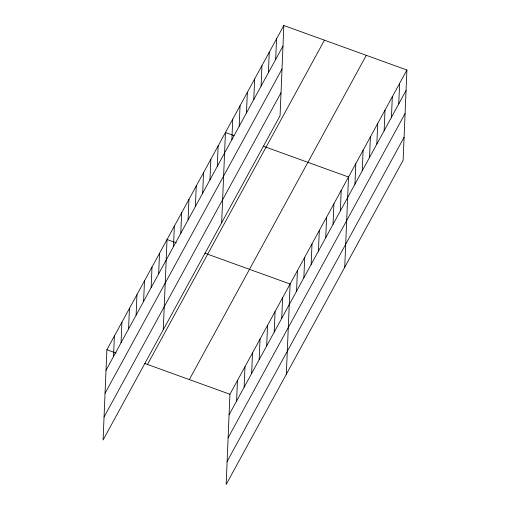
<?xml version="1.0" encoding="UTF-8"?>
<svg xmlns="http://www.w3.org/2000/svg" width="510" height="510" viewBox="0 0 510 510"><rect width="100%" height="100%" fill="white"/><g stroke="black" fill="none" stroke-linecap="round" stroke-linejoin="round"><path stroke-width="0.76" d="M283.84 25.5L106.877 349.752L103.09 439.99L280.06 115.732L283.84 25.5L406.91 70.01L403.123 160.248L226.159 484.5L229.94 394.268L406.91 70.01M113.532 356.503L114.393 335.975M121.055 342.72L121.915 322.192M128.577 328.944L129.438 308.41M136.1 315.161L136.96 294.633M143.616 301.378L144.477 280.851M151.138 287.602L151.999 267.068M158.661 273.819L159.522 253.285M163.264 329.74L167.044 239.509L176.307 242.856M173.483 246.661L174.344 226.134M180.782 233.287L181.643 212.759M188.082 219.912L188.942 199.378M195.381 206.537L196.242 186.003M202.68 193.162L203.541 172.629M209.98 179.788L210.84 159.254M217.279 166.407L218.14 145.879M221.659 222.736L225.439 132.504L233.988 135.596M231.878 139.657L232.738 119.13M239.177 126.282L240.038 105.755M246.483 112.908L247.344 92.38M236.602 401.013L237.462 380.486M253.782 99.533L254.643 78.999M244.124 387.237L244.985 366.703M261.082 86.158L261.942 65.624M251.647 373.454L252.507 352.926M268.381 72.783L269.242 52.249M259.163 359.671L260.023 339.144M275.68 59.409L276.541 38.875M266.685 345.895L267.546 325.361M274.208 332.112L275.068 311.584M281.73 318.329L282.591 297.802M286.327 374.251L290.113 284.019L204.803 253.164M296.552 291.178L297.413 270.644M303.852 277.797L304.712 257.269M311.151 264.422L312.012 243.895M318.45 251.047L319.311 230.52M325.75 237.673L326.61 217.145M333.049 224.298L333.91 203.764M340.349 210.923L341.209 190.389M344.728 267.253L348.508 177.015L263.205 146.16M354.947 184.174L355.808 163.64M362.247 170.799L363.107 150.265M369.546 157.418L370.407 136.89M376.845 144.043L377.706 123.516M384.145 130.668L385.005 110.141M391.45 117.294L392.305 96.766M398.75 103.919L399.611 83.385M106.016 370.286L282.98 46.027M105.047 393.286L282.017 69.035M104.059 416.982L281.023 92.731M147.486 364.44L324.449 40.188M189.331 379.574L366.295 55.322M229.079 414.796L406.049 90.544M228.117 437.797L405.08 113.545M227.122 461.499L404.092 137.247M106.877 349.752L116.14 353.105M144.636 363.413L229.94 394.268"/></g></svg>
